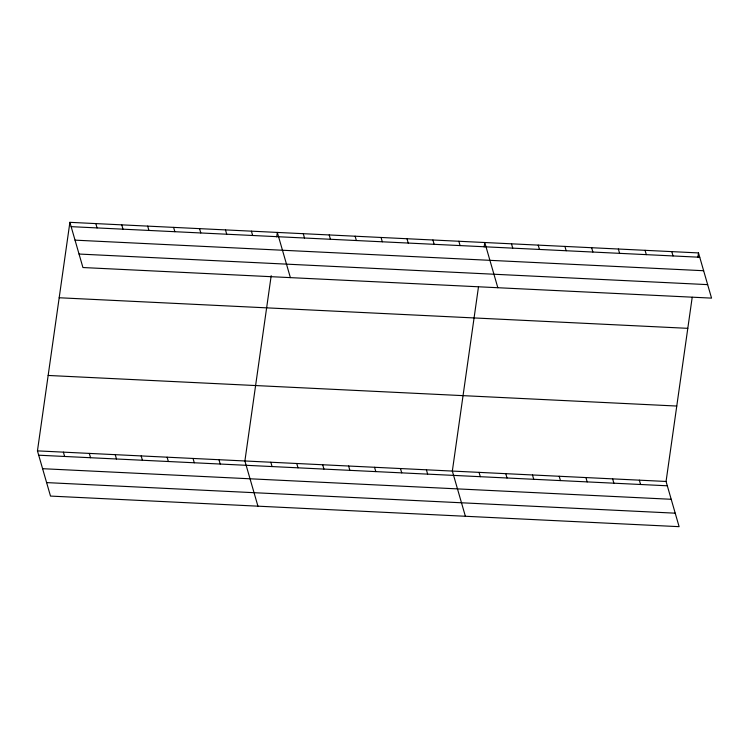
<?xml version="1.0" encoding="UTF-8"?>
<svg xmlns="http://www.w3.org/2000/svg" width="749" height="749" viewBox="0 0 749 749"><rect width="100%" height="100%" fill="white"/><g stroke="black" fill="none" stroke-linecap="round" stroke-linejoin="round"><path stroke-width="1.12" d="M692.207 297.278L666.067 481.467L679.109 526.669L50.501 496.081L37.45 450.879L69.891 222.331L698.499 252.919L711.55 298.121L82.933 267.533L69.891 222.331M271.194 275.679L244.895 460.972L257.937 506.184M276.699 236.862L277.327 232.424L290.378 277.626M478.48 286.886L452.34 471.065L465.382 516.276M484.144 246.955L484.772 242.517L497.823 287.719M697.871 257.347L698.499 252.919M71.136 226.657L699.753 257.244M75.031 240.148L703.648 270.726M79.038 254.042L707.655 284.629M59.18 297.756L687.797 328.334M48.151 375.455L676.768 406.042M37.45 450.879L666.067 481.467M38.695 455.205L667.312 485.792M42.59 468.696L671.207 499.283M46.607 482.599L675.224 513.177M671.787 251.617L673.033 255.943M645.067 250.316L646.321 254.641M618.356 249.014L619.601 253.34M591.635 247.713L592.89 252.038M639.346 480.165L640.601 484.491M564.924 246.412L566.169 250.737M612.635 478.864L613.88 483.199M538.203 245.11L539.458 249.445M585.915 477.572L587.169 481.897M511.492 243.818L512.737 248.144M559.203 476.27L560.449 480.596M532.483 474.969L533.737 479.294M458.847 241.253L460.092 245.578M505.772 473.668L507.017 477.993M432.913 239.989L434.158 244.314M479.051 472.366L480.306 476.692M406.979 238.734L408.233 243.06M381.054 237.47L382.299 241.796M426.406 469.81L427.651 474.136M355.12 236.207L356.374 240.532M400.472 468.546L401.726 472.872M329.195 234.943L330.44 239.268M374.547 467.282L375.792 471.608M303.261 233.688L304.506 238.013M348.613 466.018L349.867 470.353M322.688 464.764L323.933 469.089M251.402 231.16L252.647 235.486M296.754 463.5L297.999 467.825M225.468 229.896L226.722 234.222M270.82 462.236L272.074 466.561M199.543 228.642L200.788 232.967M173.609 227.378L174.854 231.703M218.961 459.717L220.215 464.043M147.675 226.114L148.929 230.439M193.036 458.454L194.281 462.779M121.75 224.85L122.995 229.175M167.102 457.19L168.347 461.515M95.816 223.586L97.07 227.921M141.168 455.926L142.422 460.261M115.243 454.671L116.488 458.997M89.309 453.407L90.563 457.733M63.384 452.143L64.629 456.469"/></g></svg>
